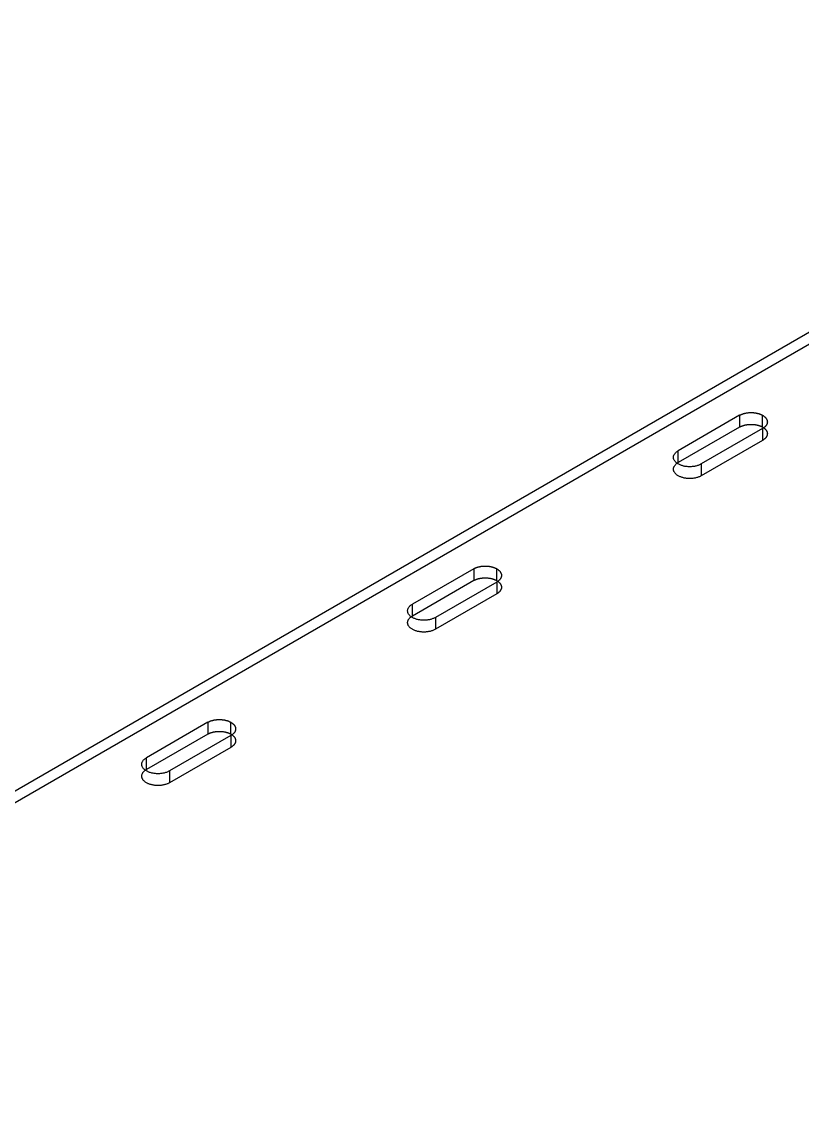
# Model space of a CAD drawing. Header units: inches. Extents: x 4 to 268, y 4 to 172.
# Drawn here: x 76.84 to 81.45, y 27.63 to 34.13 of the extents above; entities that cross this region are included whole.
import ezdxf

# ---------------------------------------------------------------- set-up
doc = ezdxf.new("R2010")
doc.units = ezdxf.units.IN
doc.header["$MEASUREMENT"] = 0

msp = doc.modelspace()

# ---------------------------------------------------------------- linework, layer by layer
at = {"layer": 'OUTLINE'}
for p, q in [((84.6686, 34.1264), (73.5428, 27.7028)), ((84.6686, 34.0566), (73.5428, 27.633)), ((81.0784, 31.8005), (80.7156, 31.591)), ((81.0784, 31.8005), (81.0801, 31.8014)), ((81.0784, 31.8005), (81.0784, 31.7306)), ((81.0801, 31.8014), (81.0818, 31.8023)), ((81.0818, 31.8023), (81.0836, 31.8032)), ((81.0836, 31.8032), (81.0854, 31.8041)), ((81.0854, 31.8041), (81.0872, 31.805)), ((81.0872, 31.805), (81.0891, 31.8058)), ((81.0891, 31.8058), (81.091, 31.8066)), ((81.091, 31.8066), (81.093, 31.8074)), ((81.093, 31.8074), (81.095, 31.8081)), ((81.095, 31.8081), (81.097, 31.8088)), ((81.097, 31.8088), (81.099, 31.8095)), ((81.099, 31.8095), (81.1011, 31.8102)), ((81.1011, 31.8102), (81.1032, 31.8108)), ((81.1032, 31.8108), (81.1053, 31.8114)), ((81.1053, 31.8114), (81.1074, 31.812)), ((81.1074, 31.812), (81.1096, 31.8125)), ((81.1096, 31.8125), (81.1118, 31.813)), ((81.1118, 31.813), (81.114, 31.8135)), ((81.114, 31.8135), (81.1162, 31.8139)), ((81.1162, 31.8139), (81.1185, 31.8143)), ((81.1185, 31.8143), (81.1208, 31.8147)), ((81.1208, 31.8147), (81.123, 31.8151)), ((81.123, 31.8151), (81.1253, 31.8154)), ((81.1253, 31.8154), (81.1277, 31.8157)), ((81.1277, 31.8157), (81.13, 31.8159)), ((81.13, 31.8159), (81.1323, 31.8161)), ((81.1323, 31.8161), (81.1346, 31.8163)), ((81.1346, 31.8163), (81.137, 31.8165)), ((81.137, 31.8165), (81.1393, 31.8166)), ((81.1393, 31.8166), (81.1417, 31.8167)), ((81.1417, 31.8167), (81.1441, 31.8167)), ((81.1441, 31.8167), (81.1464, 31.8167)), ((81.1464, 31.8167), (81.1488, 31.8167)), ((81.1488, 31.8167), (81.1511, 31.8167)), ((81.1511, 31.8167), (81.1535, 31.8166)), ((81.1535, 31.8166), (81.1559, 31.8165)), ((81.1559, 31.8165), (81.1582, 31.8163)), ((81.1582, 31.8163), (81.1605, 31.8161)), ((81.1605, 31.8161), (81.1629, 31.8159)), ((81.1629, 31.8159), (81.1652, 31.8157)), ((81.1652, 31.8157), (81.1675, 31.8154)), ((81.1675, 31.8154), (81.1698, 31.8151)), ((81.1698, 31.8151), (81.1721, 31.8147)), ((81.1721, 31.8147), (81.1744, 31.8143)), ((81.1744, 31.8143), (81.1766, 31.8139)), ((81.1766, 31.8139), (81.1788, 31.8135)), ((81.1788, 31.8135), (81.181, 31.813)), ((81.181, 31.813), (81.1832, 31.8125)), ((81.1832, 31.8125), (81.1854, 31.812)), ((81.1854, 31.812), (81.1876, 31.8114)), ((81.1876, 31.8114), (81.1897, 31.8108)), ((81.1897, 31.8108), (81.1918, 31.8102)), ((81.1918, 31.8102), (81.1938, 31.8095)), ((81.1938, 31.8095), (81.1959, 31.8088)), ((81.1959, 31.8088), (81.1979, 31.8081)), ((81.1979, 31.8081), (81.1999, 31.8074)), ((81.1999, 31.8074), (81.2018, 31.8066)), ((81.2018, 31.8066), (81.2037, 31.8058)), ((81.2037, 31.8058), (81.2056, 31.805)), ((81.2056, 31.805), (81.2075, 31.8041)), ((81.2075, 31.8041), (81.2093, 31.8032)), ((81.2093, 31.8032), (81.211, 31.8023)), ((81.211, 31.8023), (81.2128, 31.8014)), ((81.2128, 31.8014), (81.2144, 31.8005)), ((81.2144, 31.7306), (81.2144, 31.8005)), ((81.2144, 31.8005), (81.2161, 31.7995)), ((81.2161, 31.7995), (81.2177, 31.7985)), ((81.2177, 31.7985), (81.2193, 31.7975)), ((81.2193, 31.7975), (81.2208, 31.7964)), ((81.2208, 31.7964), (81.2223, 31.7954)), ((81.2223, 31.7954), (81.2237, 31.7943)), ((81.2237, 31.7943), (81.2251, 31.7932)), ((81.2251, 31.7932), (81.2264, 31.7921)), ((81.2264, 31.7921), (81.2277, 31.7909)), ((81.2277, 31.7909), (81.2289, 31.7897)), ((81.2289, 31.7897), (81.2301, 31.7886)), ((81.2301, 31.7886), (81.2313, 31.7874)), ((81.2313, 31.7874), (81.2324, 31.7862)), ((81.2324, 31.7862), (81.2334, 31.7849)), ((81.2334, 31.7849), (81.2344, 31.7837)), ((81.2344, 31.7837), (81.2353, 31.7824)), ((81.2353, 31.7824), (81.2362, 31.7812)), ((81.2362, 31.7812), (81.237, 31.7799)), ((81.237, 31.7799), (81.2378, 31.7786)), ((81.2378, 31.7786), (81.2385, 31.7773)), ((81.2385, 31.7773), (81.2391, 31.776)), ((81.2391, 31.776), (81.2397, 31.7747)), ((81.2397, 31.7747), (81.2403, 31.7734)), ((81.2403, 31.7734), (81.2408, 31.772)), ((81.2408, 31.772), (81.2412, 31.7707)), ((81.2412, 31.7707), (81.2416, 31.7693)), ((81.2416, 31.7693), (81.2419, 31.768)), ((81.2419, 31.7544), (81.2416, 31.753)), ((81.2419, 31.768), (81.2422, 31.7666)), ((81.2422, 31.7557), (81.2419, 31.7544)), ((81.2422, 31.7666), (81.2424, 31.7653)), ((81.2424, 31.7571), (81.2422, 31.7557)), ((81.2424, 31.7653), (81.2425, 31.7639)), ((81.2425, 31.7585), (81.2424, 31.7571)), ((81.2425, 31.7639), (81.2426, 31.7626)), ((81.2426, 31.7598), (81.2425, 31.7585)), ((81.2426, 31.7626), (81.2426, 31.7612)), ((81.2426, 31.7612), (81.2426, 31.7598)), ((81.0784, 31.7306), (80.7156, 31.5212)), ((81.2144, 31.7219), (80.8517, 31.5125)), ((81.0784, 31.7306), (81.0801, 31.7316)), ((81.0801, 31.7316), (81.0818, 31.7325)), ((81.0818, 31.7325), (81.0836, 31.7334)), ((81.0836, 31.7334), (81.0854, 31.7343)), ((81.0854, 31.7343), (81.0872, 31.7352)), ((81.0872, 31.7352), (81.0891, 31.736)), ((81.0891, 31.736), (81.091, 31.7368)), ((81.091, 31.7368), (81.093, 31.7376)), ((81.093, 31.7376), (81.095, 31.7383)), ((81.095, 31.7383), (81.097, 31.739)), ((81.097, 31.739), (81.099, 31.7397)), ((81.099, 31.7397), (81.1011, 31.7404)), ((81.1011, 31.7404), (81.1032, 31.741)), ((81.1032, 31.741), (81.1053, 31.7416)), ((81.1053, 31.7416), (81.1074, 31.7421)), ((81.1074, 31.7421), (81.1096, 31.7427)), ((81.1096, 31.7427), (81.1118, 31.7432)), ((81.1118, 31.7432), (81.114, 31.7437)), ((81.114, 31.7437), (81.1162, 31.7441)), ((81.1162, 31.7441), (81.1185, 31.7445)), ((81.1185, 31.7445), (81.1208, 31.7449)), ((81.1208, 31.7449), (81.123, 31.7452)), ((81.123, 31.7452), (81.1253, 31.7456)), ((81.1253, 31.7456), (81.1277, 31.7458)), ((81.1277, 31.7458), (81.13, 31.7461)), ((81.13, 31.7461), (81.1323, 31.7463)), ((81.1323, 31.7463), (81.1346, 31.7465)), ((81.1346, 31.7465), (81.137, 31.7466)), ((81.137, 31.7466), (81.1393, 31.7468)), ((81.1393, 31.7468), (81.1417, 31.7468)), ((81.1417, 31.7468), (81.1441, 31.7469)), ((81.1441, 31.7469), (81.1464, 31.7469)), ((81.1464, 31.7469), (81.1488, 31.7469)), ((81.1488, 31.7469), (81.1511, 31.7468)), ((81.1511, 31.7468), (81.1535, 31.7468)), ((81.1535, 31.7468), (81.1559, 31.7466)), ((81.1559, 31.7466), (81.1582, 31.7465)), ((81.1582, 31.7465), (81.1605, 31.7463)), ((81.1605, 31.7463), (81.1629, 31.7461)), ((81.1629, 31.7461), (81.1652, 31.7458)), ((81.1652, 31.7458), (81.1675, 31.7456)), ((81.1675, 31.7456), (81.1698, 31.7452)), ((81.1698, 31.7452), (81.1721, 31.7449)), ((81.1721, 31.7449), (81.1744, 31.7445)), ((81.1744, 31.7445), (81.1766, 31.7441)), ((81.1766, 31.7441), (81.1788, 31.7437)), ((81.1788, 31.7437), (81.181, 31.7432)), ((81.181, 31.7432), (81.1832, 31.7427)), ((81.1832, 31.7427), (81.1854, 31.7421)), ((81.1854, 31.7421), (81.1876, 31.7416)), ((81.1876, 31.7416), (81.1897, 31.741)), ((81.1897, 31.741), (81.1918, 31.7404)), ((81.1918, 31.7404), (81.1938, 31.7397)), ((81.1938, 31.7397), (81.1959, 31.739)), ((81.1959, 31.739), (81.1979, 31.7383)), ((81.1979, 31.7383), (81.1999, 31.7376)), ((81.1999, 31.7376), (81.2018, 31.7368)), ((81.2018, 31.7368), (81.2037, 31.736)), ((81.2037, 31.736), (81.2056, 31.7352)), ((81.2056, 31.7352), (81.2075, 31.7343)), ((81.2075, 31.7343), (81.2093, 31.7334)), ((81.2093, 31.7334), (81.211, 31.7325)), ((81.211, 31.7325), (81.2128, 31.7316)), ((81.2128, 31.7316), (81.2144, 31.7306)), ((81.2144, 31.7306), (81.2161, 31.7297)), ((81.2161, 31.7229), (81.2144, 31.7219)), ((81.2144, 31.7219), (81.2144, 31.6521)), ((81.2161, 31.7297), (81.2177, 31.7287)), ((81.2177, 31.7239), (81.2161, 31.7229)), ((81.2177, 31.7287), (81.2193, 31.7276)), ((81.2193, 31.7249), (81.2177, 31.7239)), ((81.2193, 31.7276), (81.2208, 31.7266)), ((81.2208, 31.726), (81.2193, 31.7249)), ((81.2223, 31.727), (81.2208, 31.726)), ((81.2208, 31.7266), (81.2223, 31.7255)), ((81.2237, 31.7281), (81.2223, 31.727)), ((81.2223, 31.7255), (81.2237, 31.7245)), ((81.2251, 31.7292), (81.2237, 31.7281)), ((81.2237, 31.7245), (81.2251, 31.7234)), ((81.2264, 31.7303), (81.2251, 31.7292)), ((81.2251, 31.7234), (81.2264, 31.7222)), ((81.2277, 31.7315), (81.2264, 31.7303)), ((81.2264, 31.7222), (81.2277, 31.7211)), ((81.2289, 31.7326), (81.2277, 31.7315)), ((81.2277, 31.7211), (81.2289, 31.7199)), ((81.2301, 31.7338), (81.2289, 31.7326)), ((81.2289, 31.7199), (81.2301, 31.7187)), ((81.2313, 31.735), (81.2301, 31.7338)), ((81.2301, 31.7187), (81.2313, 31.7176)), ((81.2324, 31.7362), (81.2313, 31.735)), ((81.2313, 31.7176), (81.2324, 31.7163)), ((81.2334, 31.7374), (81.2324, 31.7362)), ((81.2324, 31.7163), (81.2334, 31.7151)), ((81.2344, 31.7387), (81.2334, 31.7374)), ((81.2334, 31.7151), (81.2344, 31.7139)), ((81.2353, 31.7399), (81.2344, 31.7387)), ((81.2344, 31.7139), (81.2353, 31.7126)), ((81.2362, 31.7412), (81.2353, 31.7399)), ((81.2353, 31.7126), (81.2362, 31.7114)), ((81.237, 31.7425), (81.2362, 31.7412)), ((81.2362, 31.7114), (81.237, 31.7101)), ((81.2378, 31.7438), (81.237, 31.7425)), ((81.237, 31.7101), (81.2378, 31.7088)), ((81.2385, 31.7451), (81.2378, 31.7438)), ((81.2378, 31.7088), (81.2385, 31.7075)), ((81.2391, 31.7464), (81.2385, 31.7451)), ((81.2385, 31.7075), (81.2391, 31.7062)), ((81.2397, 31.7477), (81.2391, 31.7464)), ((81.2391, 31.7062), (81.2397, 31.7049)), ((81.2403, 31.749), (81.2397, 31.7477)), ((81.2397, 31.7049), (81.2403, 31.7035)), ((81.2408, 31.7504), (81.2403, 31.749)), ((81.2403, 31.7035), (81.2408, 31.7022)), ((81.2412, 31.7517), (81.2408, 31.7504)), ((81.2408, 31.7022), (81.2412, 31.7009)), ((81.2416, 31.753), (81.2412, 31.7517)), ((81.2412, 31.7009), (81.2416, 31.6995)), ((81.2416, 31.6995), (81.2419, 31.6982)), ((81.2419, 31.6982), (81.2422, 31.6968)), ((81.2422, 31.6968), (81.2424, 31.6955)), ((81.2424, 31.6955), (81.2425, 31.6941)), ((81.2425, 31.6886), (81.2424, 31.6873)), ((81.2425, 31.6941), (81.2426, 31.6927)), ((81.2426, 31.69), (81.2425, 31.6886)), ((81.2426, 31.6927), (81.2426, 31.6914)), ((81.2426, 31.6914), (81.2426, 31.69)), ((81.2144, 31.6521), (80.8517, 31.4426)), ((81.2161, 31.6531), (81.2144, 31.6521)), ((81.2177, 31.6541), (81.2161, 31.6531)), ((81.2193, 31.6551), (81.2177, 31.6541)), ((81.2208, 31.6561), (81.2193, 31.6551)), ((81.2223, 31.6572), (81.2208, 31.6561)), ((81.2237, 31.6583), (81.2223, 31.6572)), ((81.2251, 31.6594), (81.2237, 31.6583)), ((81.2264, 31.6605), (81.2251, 31.6594)), ((81.2277, 31.6617), (81.2264, 31.6605)), ((81.2289, 31.6628), (81.2277, 31.6617)), ((81.2301, 31.664), (81.2289, 31.6628)), ((81.2313, 31.6652), (81.2301, 31.664)), ((81.2324, 31.6664), (81.2313, 31.6652)), ((81.2334, 31.6676), (81.2324, 31.6664)), ((81.2344, 31.6689), (81.2334, 31.6676)), ((81.2353, 31.6701), (81.2344, 31.6689)), ((81.2362, 31.6714), (81.2353, 31.6701)), ((81.237, 31.6727), (81.2362, 31.6714)), ((81.2378, 31.6739), (81.237, 31.6727)), ((81.2385, 31.6752), (81.2378, 31.6739)), ((81.2391, 31.6766), (81.2385, 31.6752)), ((81.2397, 31.6779), (81.2391, 31.6766)), ((81.2403, 31.6792), (81.2397, 31.6779)), ((81.2408, 31.6805), (81.2403, 31.6792)), ((81.2412, 31.6819), (81.2408, 31.6805)), ((81.2416, 31.6832), (81.2412, 31.6819)), ((81.2419, 31.6846), (81.2416, 31.6832)), ((81.2422, 31.6859), (81.2419, 31.6846)), ((81.2424, 31.6873), (81.2422, 31.6859)), ((80.6879, 31.5572), (80.6885, 31.5599)), ((80.6885, 31.5599), (80.6893, 31.5626)), ((80.6893, 31.5626), (80.6903, 31.5652)), ((80.6903, 31.5652), (80.6916, 31.5678)), ((80.6916, 31.5678), (80.6931, 31.5704)), ((80.6931, 31.5704), (80.6948, 31.573)), ((80.6948, 31.573), (80.6967, 31.5755)), ((80.6967, 31.5755), (80.6988, 31.5779)), ((80.6988, 31.5779), (80.7011, 31.5803)), ((80.7011, 31.5803), (80.7036, 31.5826)), ((80.7036, 31.5826), (80.7064, 31.5848)), ((80.7064, 31.5848), (80.7093, 31.587)), ((80.7093, 31.587), (80.7123, 31.589)), ((80.7123, 31.589), (80.7156, 31.591)), ((80.7156, 31.5212), (80.7156, 31.591)), ((80.6874, 31.5517), (80.6875, 31.5545)), ((80.6875, 31.549), (80.6874, 31.5517)), ((80.6875, 31.5545), (80.6879, 31.5572)), ((80.6879, 31.5463), (80.6875, 31.549)), ((80.6885, 31.5436), (80.6879, 31.5463)), ((80.6893, 31.5409), (80.6885, 31.5436)), ((80.6903, 31.5382), (80.6893, 31.5409)), ((80.6893, 31.4927), (80.6903, 31.4954)), ((80.6916, 31.5356), (80.6903, 31.5382)), ((80.6903, 31.4954), (80.6916, 31.498)), ((80.6931, 31.533), (80.6916, 31.5356)), ((80.6916, 31.498), (80.6931, 31.5006)), ((80.6948, 31.5305), (80.6931, 31.533)), ((80.6931, 31.5006), (80.6948, 31.5032)), ((80.6967, 31.528), (80.6948, 31.5305)), ((80.6948, 31.5032), (80.6967, 31.5057)), ((80.6988, 31.5255), (80.6967, 31.528)), ((80.6967, 31.5057), (80.6988, 31.5081)), ((80.7011, 31.5232), (80.6988, 31.5255)), ((80.6988, 31.5081), (80.7011, 31.5105)), ((80.7036, 31.5209), (80.7011, 31.5232)), ((80.7011, 31.5105), (80.7036, 31.5128)), ((80.7064, 31.5186), (80.7036, 31.5209)), ((80.7036, 31.5128), (80.7064, 31.515)), ((80.7093, 31.5165), (80.7064, 31.5186)), ((80.7064, 31.515), (80.7093, 31.5171)), ((80.7093, 31.5171), (80.7123, 31.5192)), ((80.7123, 31.5144), (80.7093, 31.5165)), ((80.7123, 31.5192), (80.7156, 31.5212)), ((80.7156, 31.5125), (80.7123, 31.5144)), ((80.719, 31.5106), (80.7156, 31.5125)), ((80.7226, 31.5088), (80.719, 31.5106)), ((80.7263, 31.5071), (80.7226, 31.5088)), ((80.7302, 31.5055), (80.7263, 31.5071)), ((80.7342, 31.5041), (80.7302, 31.5055)), ((80.7383, 31.5027), (80.7342, 31.5041)), ((80.7425, 31.5015), (80.7383, 31.5027)), ((80.7468, 31.5004), (80.7425, 31.5015)), ((80.7512, 31.4994), (80.7468, 31.5004)), ((80.7557, 31.4986), (80.7512, 31.4994)), ((80.7603, 31.4978), (80.7557, 31.4986)), ((80.7649, 31.4972), (80.7603, 31.4978)), ((80.7695, 31.4968), (80.7649, 31.4972)), ((80.7742, 31.4964), (80.7695, 31.4968)), ((80.7789, 31.4962), (80.7742, 31.4964)), ((80.7836, 31.4962), (80.7789, 31.4962)), ((80.7883, 31.4962), (80.7836, 31.4962)), ((80.7931, 31.4964), (80.7883, 31.4962)), ((80.7977, 31.4968), (80.7931, 31.4964)), ((80.8024, 31.4972), (80.7977, 31.4968)), ((80.807, 31.4978), (80.8024, 31.4972)), ((80.8116, 31.4986), (80.807, 31.4978)), ((80.816, 31.4994), (80.8116, 31.4986)), ((80.8204, 31.5004), (80.816, 31.4994)), ((80.8248, 31.5015), (80.8204, 31.5004)), ((80.829, 31.5027), (80.8248, 31.5015)), ((80.8331, 31.5041), (80.829, 31.5027)), ((80.8371, 31.5055), (80.8331, 31.5041)), ((80.8409, 31.5071), (80.8371, 31.5055)), ((80.8447, 31.5088), (80.8409, 31.5071)), ((80.8482, 31.5106), (80.8447, 31.5088)), ((80.8517, 31.5125), (80.8482, 31.5106)), ((80.8517, 31.5125), (80.8517, 31.4426)), ((80.6874, 31.4819), (80.6875, 31.4846)), ((80.6875, 31.4792), (80.6874, 31.4819)), ((80.6875, 31.4846), (80.6879, 31.4873)), ((80.6879, 31.4765), (80.6875, 31.4792)), ((80.6879, 31.4873), (80.6885, 31.4901)), ((80.6885, 31.4738), (80.6879, 31.4765)), ((80.6885, 31.4901), (80.6893, 31.4927)), ((80.6893, 31.4711), (80.6885, 31.4738)), ((80.6903, 31.4684), (80.6893, 31.4711)), ((80.6916, 31.4658), (80.6903, 31.4684)), ((80.6931, 31.4632), (80.6916, 31.4658)), ((80.6948, 31.4606), (80.6931, 31.4632)), ((80.6967, 31.4582), (80.6948, 31.4606)), ((80.6988, 31.4557), (80.6967, 31.4582)), ((80.7011, 31.4533), (80.6988, 31.4557)), ((80.7036, 31.451), (80.7011, 31.4533)), ((80.7064, 31.4488), (80.7036, 31.451)), ((80.7093, 31.4467), (80.7064, 31.4488)), ((80.7123, 31.4446), (80.7093, 31.4467)), ((80.7156, 31.4426), (80.7123, 31.4446)), ((80.719, 31.4407), (80.7156, 31.4426)), ((80.7226, 31.439), (80.719, 31.4407)), ((80.7263, 31.4373), (80.7226, 31.439)), ((80.7302, 31.4357), (80.7263, 31.4373)), ((80.7342, 31.4343), (80.7302, 31.4357)), ((80.7383, 31.4329), (80.7342, 31.4343)), ((80.7425, 31.4317), (80.7383, 31.4329)), ((80.7468, 31.4306), (80.7425, 31.4317)), ((80.7512, 31.4296), (80.7468, 31.4306)), ((80.7557, 31.4288), (80.7512, 31.4296)), ((80.7603, 31.428), (80.7557, 31.4288)), ((80.8116, 31.4288), (80.807, 31.428)), ((80.816, 31.4296), (80.8116, 31.4288)), ((80.8204, 31.4306), (80.816, 31.4296)), ((80.8248, 31.4317), (80.8204, 31.4306)), ((80.829, 31.4329), (80.8248, 31.4317)), ((80.8331, 31.4343), (80.829, 31.4329)), ((80.8371, 31.4357), (80.8331, 31.4343)), ((80.8409, 31.4373), (80.8371, 31.4357)), ((80.8447, 31.439), (80.8409, 31.4373)), ((80.8482, 31.4407), (80.8447, 31.439)), ((80.8517, 31.4426), (80.8482, 31.4407)), ((80.7649, 31.4274), (80.7603, 31.428)), ((80.7695, 31.427), (80.7649, 31.4274)), ((80.7742, 31.4266), (80.7695, 31.427)), ((80.7789, 31.4264), (80.7742, 31.4266)), ((80.7836, 31.4264), (80.7789, 31.4264)), ((80.7883, 31.4264), (80.7836, 31.4264)), ((80.7931, 31.4266), (80.7883, 31.4264)), ((80.7977, 31.427), (80.7931, 31.4266)), ((80.8024, 31.4274), (80.7977, 31.427)), ((80.807, 31.428), (80.8024, 31.4274)), ((79.5672, 30.9089), (79.5696, 30.909)), ((79.5696, 30.909), (79.5719, 30.909)), ((79.5719, 30.909), (79.5743, 30.909)), ((79.5743, 30.909), (79.5767, 30.909)), ((79.5767, 30.909), (79.579, 30.909)), ((79.579, 30.909), (79.5814, 30.9089)), ((79.5063, 30.8928), (79.1435, 30.6833)), ((79.5063, 30.8928), (79.508, 30.8937)), ((79.5063, 30.8928), (79.5063, 30.823)), ((79.508, 30.8937), (79.5097, 30.8947)), ((79.5097, 30.8947), (79.5115, 30.8956)), ((79.5115, 30.8956), (79.5133, 30.8964)), ((79.5133, 30.8964), (79.5151, 30.8973)), ((79.5151, 30.8973), (79.517, 30.8981)), ((79.517, 30.8981), (79.5189, 30.8989)), ((79.5189, 30.8989), (79.5209, 30.8997)), ((79.5209, 30.8997), (79.5228, 30.9004)), ((79.5228, 30.9004), (79.5248, 30.9011)), ((79.5248, 30.9011), (79.5269, 30.9018)), ((79.5269, 30.9018), (79.529, 30.9025)), ((79.529, 30.9025), (79.5311, 30.9031)), ((79.5311, 30.9031), (79.5332, 30.9037)), ((79.5332, 30.9037), (79.5353, 30.9043)), ((79.5353, 30.9043), (79.5375, 30.9048)), ((79.5375, 30.9048), (79.5397, 30.9053)), ((79.5397, 30.9053), (79.5419, 30.9058)), ((79.5419, 30.9058), (79.5441, 30.9062)), ((79.5441, 30.9062), (79.5464, 30.9067)), ((79.5464, 30.9067), (79.5486, 30.907)), ((79.5486, 30.907), (79.5509, 30.9074)), ((79.5509, 30.9074), (79.5532, 30.9077)), ((79.5532, 30.9077), (79.5555, 30.908)), ((79.5555, 30.908), (79.5579, 30.9082)), ((79.5579, 30.9082), (79.5602, 30.9084)), ((79.5602, 30.9084), (79.5625, 30.9086)), ((79.5625, 30.9086), (79.5649, 30.9088)), ((79.5649, 30.9088), (79.5672, 30.9089)), ((79.5814, 30.9089), (79.5837, 30.9088)), ((79.5837, 30.9088), (79.5861, 30.9086)), ((79.5861, 30.9086), (79.5884, 30.9084)), ((79.5884, 30.9084), (79.5908, 30.9082)), ((79.5908, 30.9082), (79.5931, 30.908)), ((79.5931, 30.908), (79.5954, 30.9077)), ((79.5954, 30.9077), (79.5977, 30.9074)), ((79.5977, 30.9074), (79.6, 30.907)), ((79.6, 30.907), (79.6022, 30.9067)), ((79.6022, 30.9067), (79.6045, 30.9062)), ((79.6045, 30.9062), (79.6067, 30.9058)), ((79.6067, 30.9058), (79.6089, 30.9053)), ((79.6089, 30.9053), (79.6111, 30.9048)), ((79.6111, 30.9048), (79.6133, 30.9043)), ((79.6133, 30.9043), (79.6154, 30.9037)), ((79.6154, 30.9037), (79.6176, 30.9031)), ((79.6176, 30.9031), (79.6197, 30.9025)), ((79.6197, 30.9025), (79.6217, 30.9018)), ((79.6217, 30.9018), (79.6238, 30.9011)), ((79.6238, 30.9011), (79.6258, 30.9004)), ((79.6258, 30.9004), (79.6278, 30.8997)), ((79.6278, 30.8997), (79.6297, 30.8989)), ((79.6297, 30.8989), (79.6316, 30.8981)), ((79.6316, 30.8981), (79.6335, 30.8973)), ((79.6335, 30.8973), (79.6353, 30.8964)), ((79.6353, 30.8964), (79.6371, 30.8956)), ((79.6371, 30.8956), (79.6389, 30.8947)), ((79.6389, 30.8947), (79.6406, 30.8937)), ((79.6406, 30.8937), (79.6423, 30.8928)), ((79.6423, 30.8928), (79.644, 30.8918)), ((79.6423, 30.823), (79.6423, 30.8928)), ((79.644, 30.8918), (79.6456, 30.8908)), ((79.6456, 30.8908), (79.6472, 30.8898)), ((79.6472, 30.8898), (79.6487, 30.8887)), ((79.6487, 30.8887), (79.6501, 30.8877)), ((79.6501, 30.8877), (79.6516, 30.8866)), ((79.6516, 30.8866), (79.653, 30.8855)), ((79.653, 30.8855), (79.6543, 30.8844)), ((79.6543, 30.8844), (79.6556, 30.8832)), ((79.6556, 30.8832), (79.6568, 30.8821)), ((79.6568, 30.8821), (79.658, 30.8809)), ((79.658, 30.8809), (79.6591, 30.8797)), ((79.6591, 30.8797), (79.6602, 30.8785)), ((79.6602, 30.8785), (79.6613, 30.8773)), ((79.6613, 30.8773), (79.6623, 30.876)), ((79.6623, 30.876), (79.6632, 30.8748)), ((79.6632, 30.8748), (79.6641, 30.8735)), ((79.6641, 30.8735), (79.6649, 30.8722)), ((79.6649, 30.8722), (79.6657, 30.8709)), ((79.6657, 30.8709), (79.6664, 30.8696)), ((79.6664, 30.8696), (79.667, 30.8683)), ((79.667, 30.8683), (79.6676, 30.867)), ((79.6676, 30.867), (79.6682, 30.8657)), ((79.6682, 30.8657), (79.6687, 30.8643)), ((79.6687, 30.8643), (79.6691, 30.863)), ((79.6691, 30.844), (79.6687, 30.8427)), ((79.6691, 30.863), (79.6695, 30.8617)), ((79.6695, 30.8454), (79.6691, 30.844)), ((79.6695, 30.8617), (79.6698, 30.8603)), ((79.6698, 30.8467), (79.6695, 30.8454)), ((79.6698, 30.8603), (79.67, 30.8589)), ((79.67, 30.8481), (79.6698, 30.8467)), ((79.67, 30.8589), (79.6702, 30.8576)), ((79.6702, 30.8494), (79.67, 30.8481)), ((79.6702, 30.8576), (79.6704, 30.8562)), ((79.6704, 30.8508), (79.6702, 30.8494)), ((79.6704, 30.8562), (79.6705, 30.8549)), ((79.6705, 30.8521), (79.6704, 30.8508)), ((79.6705, 30.8549), (79.6705, 30.8535)), ((79.6705, 30.8535), (79.6705, 30.8521)), ((79.5063, 30.823), (79.1435, 30.6135)), ((79.6423, 30.8142), (79.2795, 30.6048)), ((79.5063, 30.823), (79.508, 30.8239)), ((79.508, 30.8239), (79.5097, 30.8248)), ((79.5097, 30.8248), (79.5115, 30.8257)), ((79.5115, 30.8257), (79.5133, 30.8266)), ((79.5133, 30.8266), (79.5151, 30.8275)), ((79.5151, 30.8275), (79.517, 30.8283)), ((79.517, 30.8283), (79.5189, 30.8291)), ((79.5189, 30.8291), (79.5209, 30.8299)), ((79.5209, 30.8299), (79.5228, 30.8306)), ((79.5228, 30.8306), (79.5248, 30.8313)), ((79.5248, 30.8313), (79.5269, 30.832)), ((79.5269, 30.832), (79.529, 30.8327)), ((79.529, 30.8327), (79.5311, 30.8333)), ((79.5311, 30.8333), (79.5332, 30.8339)), ((79.5332, 30.8339), (79.5353, 30.8345)), ((79.5353, 30.8345), (79.5375, 30.835)), ((79.5375, 30.835), (79.5397, 30.8355)), ((79.5397, 30.8355), (79.5419, 30.836)), ((79.5419, 30.836), (79.5441, 30.8364)), ((79.5441, 30.8364), (79.5464, 30.8368)), ((79.5464, 30.8368), (79.5486, 30.8372)), ((79.5486, 30.8372), (79.5509, 30.8376)), ((79.5509, 30.8376), (79.5532, 30.8379)), ((79.5532, 30.8379), (79.5555, 30.8382)), ((79.5555, 30.8382), (79.5579, 30.8384)), ((79.5579, 30.8384), (79.5602, 30.8386)), ((79.5602, 30.8386), (79.5625, 30.8388)), ((79.5625, 30.8388), (79.5649, 30.839)), ((79.5649, 30.839), (79.5672, 30.8391)), ((79.5672, 30.8391), (79.5696, 30.8392)), ((79.5696, 30.8392), (79.5719, 30.8392)), ((79.5719, 30.8392), (79.5743, 30.8392)), ((79.5743, 30.8392), (79.5767, 30.8392)), ((79.5767, 30.8392), (79.579, 30.8392)), ((79.579, 30.8392), (79.5814, 30.8391)), ((79.5814, 30.8391), (79.5837, 30.839)), ((79.5837, 30.839), (79.5861, 30.8388)), ((79.5861, 30.8388), (79.5884, 30.8386)), ((79.5884, 30.8386), (79.5908, 30.8384)), ((79.5908, 30.8384), (79.5931, 30.8382)), ((79.5931, 30.8382), (79.5954, 30.8379)), ((79.5954, 30.8379), (79.5977, 30.8376)), ((79.5977, 30.8376), (79.6, 30.8372)), ((79.6, 30.8372), (79.6022, 30.8368)), ((79.6022, 30.8368), (79.6045, 30.8364)), ((79.6045, 30.8364), (79.6067, 30.836)), ((79.6067, 30.836), (79.6089, 30.8355)), ((79.6089, 30.8355), (79.6111, 30.835)), ((79.6111, 30.835), (79.6133, 30.8345)), ((79.6133, 30.8345), (79.6154, 30.8339)), ((79.6154, 30.8339), (79.6176, 30.8333)), ((79.6176, 30.8333), (79.6197, 30.8327)), ((79.6197, 30.8327), (79.6217, 30.832)), ((79.6217, 30.832), (79.6238, 30.8313)), ((79.6238, 30.8313), (79.6258, 30.8306)), ((79.6258, 30.8306), (79.6278, 30.8299)), ((79.6278, 30.8299), (79.6297, 30.8291)), ((79.6297, 30.8291), (79.6316, 30.8283)), ((79.6316, 30.8283), (79.6335, 30.8275)), ((79.6335, 30.8275), (79.6353, 30.8266)), ((79.6353, 30.8266), (79.6371, 30.8257)), ((79.6371, 30.8257), (79.6389, 30.8248)), ((79.6389, 30.8248), (79.6406, 30.8239)), ((79.6406, 30.8239), (79.6423, 30.823)), ((79.6423, 30.823), (79.644, 30.822)), ((79.644, 30.8152), (79.6423, 30.8142)), ((79.6423, 30.8142), (79.6423, 30.7444)), ((79.644, 30.822), (79.6456, 30.821)), ((79.6456, 30.8162), (79.644, 30.8152)), ((79.6456, 30.821), (79.6472, 30.82)), ((79.6472, 30.8172), (79.6456, 30.8162)), ((79.6472, 30.82), (79.6487, 30.8189)), ((79.6487, 30.8183), (79.6472, 30.8172)), ((79.6501, 30.8193), (79.6487, 30.8183)), ((79.6487, 30.8189), (79.6501, 30.8179)), ((79.6516, 30.8204), (79.6501, 30.8193)), ((79.6501, 30.8179), (79.6516, 30.8168)), ((79.653, 30.8215), (79.6516, 30.8204)), ((79.6516, 30.8168), (79.653, 30.8157)), ((79.6543, 30.8226), (79.653, 30.8215)), ((79.653, 30.8157), (79.6543, 30.8145)), ((79.6556, 30.8238), (79.6543, 30.8226)), ((79.6543, 30.8145), (79.6556, 30.8134)), ((79.6568, 30.8249), (79.6556, 30.8238)), ((79.6556, 30.8134), (79.6568, 30.8122)), ((79.658, 30.8261), (79.6568, 30.8249)), ((79.6568, 30.8122), (79.658, 30.8111)), ((79.6591, 30.8273), (79.658, 30.8261)), ((79.658, 30.8111), (79.6591, 30.8099)), ((79.6602, 30.8285), (79.6591, 30.8273)), ((79.6591, 30.8099), (79.6602, 30.8087)), ((79.6613, 30.8298), (79.6602, 30.8285)), ((79.6602, 30.8087), (79.6613, 30.8074)), ((79.6623, 30.831), (79.6613, 30.8298)), ((79.6613, 30.8074), (79.6623, 30.8062)), ((79.6632, 30.8322), (79.6623, 30.831)), ((79.6623, 30.8062), (79.6632, 30.8049)), ((79.6641, 30.8335), (79.6632, 30.8322)), ((79.6632, 30.8049), (79.6641, 30.8037)), ((79.6649, 30.8348), (79.6641, 30.8335)), ((79.6641, 30.8037), (79.6649, 30.8024)), ((79.6657, 30.8361), (79.6649, 30.8348)), ((79.6649, 30.8024), (79.6657, 30.8011)), ((79.6664, 30.8374), (79.6657, 30.8361)), ((79.6657, 30.8011), (79.6664, 30.7998)), ((79.667, 30.8387), (79.6664, 30.8374)), ((79.6664, 30.7998), (79.667, 30.7985)), ((79.6676, 30.84), (79.667, 30.8387)), ((79.667, 30.7985), (79.6676, 30.7972)), ((79.6682, 30.8413), (79.6676, 30.84)), ((79.6676, 30.7972), (79.6682, 30.7959)), ((79.6687, 30.8427), (79.6682, 30.8413)), ((79.6682, 30.7959), (79.6687, 30.7945)), ((79.6687, 30.7945), (79.6691, 30.7932)), ((79.6691, 30.7932), (79.6695, 30.7918)), ((79.6695, 30.7918), (79.6698, 30.7905)), ((79.6698, 30.7905), (79.67, 30.7891)), ((79.67, 30.7891), (79.6702, 30.7878)), ((79.6702, 30.7796), (79.67, 30.7782)), ((79.6702, 30.7878), (79.6704, 30.7864)), ((79.6704, 30.781), (79.6702, 30.7796)), ((79.6704, 30.7864), (79.6705, 30.785)), ((79.6705, 30.7823), (79.6704, 30.781)), ((79.6705, 30.785), (79.6705, 30.7837)), ((79.6705, 30.7837), (79.6705, 30.7823)), ((79.6423, 30.7444), (79.2795, 30.5349)), ((79.644, 30.7454), (79.6423, 30.7444)), ((79.6456, 30.7464), (79.644, 30.7454)), ((79.6472, 30.7474), (79.6456, 30.7464)), ((79.6487, 30.7484), (79.6472, 30.7474)), ((79.6501, 30.7495), (79.6487, 30.7484)), ((79.6516, 30.7506), (79.6501, 30.7495)), ((79.653, 30.7517), (79.6516, 30.7506)), ((79.6543, 30.7528), (79.653, 30.7517)), ((79.6556, 30.754), (79.6543, 30.7528)), ((79.6568, 30.7551), (79.6556, 30.754)), ((79.658, 30.7563), (79.6568, 30.7551)), ((79.6591, 30.7575), (79.658, 30.7563)), ((79.6602, 30.7587), (79.6591, 30.7575)), ((79.6613, 30.7599), (79.6602, 30.7587)), ((79.6623, 30.7612), (79.6613, 30.7599)), ((79.6632, 30.7624), (79.6623, 30.7612)), ((79.6641, 30.7637), (79.6632, 30.7624)), ((79.6649, 30.765), (79.6641, 30.7637)), ((79.6657, 30.7663), (79.6649, 30.765)), ((79.6664, 30.7676), (79.6657, 30.7663)), ((79.667, 30.7689), (79.6664, 30.7676)), ((79.6676, 30.7702), (79.667, 30.7689)), ((79.6682, 30.7715), (79.6676, 30.7702)), ((79.6687, 30.7728), (79.6682, 30.7715)), ((79.6691, 30.7742), (79.6687, 30.7728)), ((79.6695, 30.7755), (79.6691, 30.7742)), ((79.6698, 30.7769), (79.6695, 30.7755)), ((79.67, 30.7782), (79.6698, 30.7769)), ((79.1154, 30.6468), (79.1158, 30.6495)), ((79.1158, 30.6495), (79.1164, 30.6522)), ((79.1164, 30.6522), (79.1172, 30.6549)), ((79.1172, 30.6549), (79.1182, 30.6575)), ((79.1182, 30.6575), (79.1195, 30.6602)), ((79.1195, 30.6602), (79.1209, 30.6627)), ((79.1209, 30.6627), (79.1226, 30.6653)), ((79.1226, 30.6653), (79.1245, 30.6678)), ((79.1245, 30.6678), (79.1267, 30.6702)), ((79.1267, 30.6702), (79.129, 30.6726)), ((79.129, 30.6726), (79.1315, 30.6749)), ((79.1315, 30.6749), (79.1342, 30.6771)), ((79.1342, 30.6771), (79.1371, 30.6793)), ((79.1371, 30.6793), (79.1402, 30.6813)), ((79.1402, 30.6813), (79.1435, 30.6833)), ((79.1435, 30.6135), (79.1435, 30.6833)), ((79.1153, 30.644), (79.1154, 30.6468)), ((79.1154, 30.6413), (79.1153, 30.644)), ((79.1158, 30.6386), (79.1154, 30.6413)), ((79.1164, 30.6359), (79.1158, 30.6386)), ((79.1172, 30.6332), (79.1164, 30.6359)), ((79.1164, 30.5824), (79.1172, 30.585)), ((79.1182, 30.6305), (79.1172, 30.6332)), ((79.1172, 30.585), (79.1182, 30.5877)), ((79.1195, 30.6279), (79.1182, 30.6305)), ((79.1182, 30.5877), (79.1195, 30.5903)), ((79.1209, 30.6253), (79.1195, 30.6279)), ((79.1195, 30.5903), (79.1209, 30.5929)), ((79.1226, 30.6228), (79.1209, 30.6253)), ((79.1209, 30.5929), (79.1226, 30.5955)), ((79.1245, 30.6203), (79.1226, 30.6228)), ((79.1226, 30.5955), (79.1245, 30.598)), ((79.1267, 30.6179), (79.1245, 30.6203)), ((79.1245, 30.598), (79.1267, 30.6004)), ((79.129, 30.6155), (79.1267, 30.6179)), ((79.1267, 30.6004), (79.129, 30.6028)), ((79.1315, 30.6132), (79.129, 30.6155)), ((79.129, 30.6028), (79.1315, 30.6051)), ((79.1342, 30.6109), (79.1315, 30.6132)), ((79.1315, 30.6051), (79.1342, 30.6073)), ((79.1371, 30.6088), (79.1342, 30.6109)), ((79.1342, 30.6073), (79.1371, 30.6095)), ((79.1371, 30.6095), (79.1402, 30.6115)), ((79.1402, 30.6067), (79.1371, 30.6088)), ((79.1402, 30.6115), (79.1435, 30.6135)), ((79.1435, 30.6048), (79.1402, 30.6067)), ((79.1469, 30.6029), (79.1435, 30.6048)), ((79.1505, 30.6011), (79.1469, 30.6029)), ((79.1542, 30.5994), (79.1505, 30.6011)), ((79.1581, 30.5979), (79.1542, 30.5994)), ((79.1621, 30.5964), (79.1581, 30.5979)), ((79.1662, 30.5951), (79.1621, 30.5964)), ((79.1704, 30.5938), (79.1662, 30.5951)), ((79.1747, 30.5927), (79.1704, 30.5938)), ((79.1791, 30.5917), (79.1747, 30.5927)), ((79.1836, 30.5909), (79.1791, 30.5917)), ((79.1881, 30.5902), (79.1836, 30.5909)), ((79.1927, 30.5896), (79.1881, 30.5902)), ((79.1974, 30.5891), (79.1927, 30.5896)), ((79.2021, 30.5888), (79.1974, 30.5891)), ((79.2068, 30.5886), (79.2021, 30.5888)), ((79.2115, 30.5885), (79.2068, 30.5886)), ((79.2162, 30.5886), (79.2115, 30.5885)), ((79.2209, 30.5888), (79.2162, 30.5886)), ((79.2256, 30.5891), (79.2209, 30.5888)), ((79.2303, 30.5896), (79.2256, 30.5891)), ((79.2349, 30.5902), (79.2303, 30.5896)), ((79.2394, 30.5909), (79.2349, 30.5902)), ((79.2439, 30.5917), (79.2394, 30.5909)), ((79.2483, 30.5927), (79.2439, 30.5917)), ((79.2526, 30.5938), (79.2483, 30.5927)), ((79.2569, 30.5951), (79.2526, 30.5938)), ((79.261, 30.5964), (79.2569, 30.5951)), ((79.265, 30.5979), (79.261, 30.5964)), ((79.2688, 30.5994), (79.265, 30.5979)), ((79.2725, 30.6011), (79.2688, 30.5994)), ((79.2761, 30.6029), (79.2725, 30.6011)), ((79.2795, 30.6048), (79.2761, 30.6029)), ((79.2795, 30.6048), (79.2795, 30.5349)), ((79.1153, 30.5742), (79.1154, 30.5769)), ((79.1154, 30.5715), (79.1153, 30.5742)), ((79.1154, 30.5769), (79.1158, 30.5797)), ((79.1158, 30.5688), (79.1154, 30.5715)), ((79.1158, 30.5797), (79.1164, 30.5824)), ((79.1164, 30.5661), (79.1158, 30.5688)), ((79.1172, 30.5634), (79.1164, 30.5661)), ((79.1182, 30.5607), (79.1172, 30.5634)), ((79.1195, 30.5581), (79.1182, 30.5607)), ((79.1209, 30.5555), (79.1195, 30.5581)), ((79.1226, 30.553), (79.1209, 30.5555)), ((79.1245, 30.5505), (79.1226, 30.553)), ((79.1267, 30.548), (79.1245, 30.5505)), ((79.129, 30.5457), (79.1267, 30.548)), ((79.1315, 30.5434), (79.129, 30.5457)), ((79.1342, 30.5411), (79.1315, 30.5434)), ((79.1371, 30.539), (79.1342, 30.5411)), ((79.1402, 30.5369), (79.1371, 30.539)), ((79.1435, 30.5349), (79.1402, 30.5369)), ((79.1469, 30.5331), (79.1435, 30.5349)), ((79.1505, 30.5313), (79.1469, 30.5331)), ((79.1542, 30.5296), (79.1505, 30.5313)), ((79.1581, 30.528), (79.1542, 30.5296)), ((79.1621, 30.5266), (79.1581, 30.528)), ((79.1662, 30.5252), (79.1621, 30.5266)), ((79.1704, 30.524), (79.1662, 30.5252)), ((79.1747, 30.5229), (79.1704, 30.524)), ((79.1791, 30.5219), (79.1747, 30.5229)), ((79.1836, 30.5211), (79.1791, 30.5219)), ((79.1881, 30.5203), (79.1836, 30.5211)), ((79.1927, 30.5197), (79.1881, 30.5203)), ((79.1974, 30.5193), (79.1927, 30.5197)), ((79.2303, 30.5197), (79.2256, 30.5193)), ((79.2349, 30.5203), (79.2303, 30.5197)), ((79.2394, 30.5211), (79.2349, 30.5203)), ((79.2439, 30.5219), (79.2394, 30.5211)), ((79.2483, 30.5229), (79.2439, 30.5219)), ((79.2526, 30.524), (79.2483, 30.5229)), ((79.2569, 30.5252), (79.2526, 30.524)), ((79.261, 30.5266), (79.2569, 30.5252)), ((79.265, 30.528), (79.261, 30.5266)), ((79.2688, 30.5296), (79.265, 30.528)), ((79.2725, 30.5313), (79.2688, 30.5296)), ((79.2761, 30.5331), (79.2725, 30.5313)), ((79.2795, 30.5349), (79.2761, 30.5331)), ((79.2021, 30.5189), (79.1974, 30.5193)), ((79.2068, 30.5187), (79.2021, 30.5189)), ((79.2115, 30.5187), (79.2068, 30.5187)), ((79.2162, 30.5187), (79.2115, 30.5187)), ((79.2209, 30.5189), (79.2162, 30.5187)), ((79.2256, 30.5193), (79.2209, 30.5189)), ((77.9788, 29.9997), (77.9811, 30)), ((77.9811, 30), (77.9834, 30.0003)), ((77.9834, 30.0003), (77.9857, 30.0005)), ((77.9857, 30.0005), (77.9881, 30.0008)), ((77.9881, 30.0008), (77.9904, 30.0009)), ((77.9904, 30.0009), (77.9928, 30.0011)), ((77.9928, 30.0011), (77.9951, 30.0012)), ((77.9951, 30.0012), (77.9975, 30.0013)), ((77.9975, 30.0013), (77.9998, 30.0013)), ((77.9998, 30.0013), (78.0022, 30.0014)), ((78.0022, 30.0014), (78.0046, 30.0013)), ((78.0046, 30.0013), (78.0069, 30.0013)), ((78.0069, 30.0013), (78.0093, 30.0012)), ((78.0093, 30.0012), (78.0116, 30.0011)), ((78.0116, 30.0011), (78.014, 30.0009)), ((78.014, 30.0009), (78.0163, 30.0008)), ((78.0163, 30.0008), (78.0186, 30.0005)), ((78.0186, 30.0005), (78.021, 30.0003)), ((78.021, 30.0003), (78.0233, 30)), ((78.0233, 30), (78.0256, 29.9997)), ((77.9342, 29.9851), (77.5714, 29.7756)), ((77.9342, 29.9851), (77.9359, 29.986)), ((77.9342, 29.9851), (77.9342, 29.9153)), ((77.9359, 29.986), (77.9376, 29.987)), ((77.9376, 29.987), (77.9394, 29.9879)), ((77.9394, 29.9879), (77.9412, 29.9887)), ((77.9412, 29.9887), (77.943, 29.9896)), ((77.943, 29.9896), (77.9449, 29.9904)), ((77.9449, 29.9904), (77.9468, 29.9912)), ((77.9468, 29.9912), (77.9487, 29.992)), ((77.9487, 29.992), (77.9507, 29.9927)), ((77.9507, 29.9927), (77.9527, 29.9935)), ((77.9527, 29.9935), (77.9548, 29.9941)), ((77.9548, 29.9941), (77.9568, 29.9948)), ((77.9568, 29.9948), (77.9589, 29.9954)), ((77.9589, 29.9954), (77.9611, 29.996)), ((77.9611, 29.996), (77.9632, 29.9966)), ((77.9632, 29.9966), (77.9654, 29.9971)), ((77.9654, 29.9971), (77.9676, 29.9976)), ((77.9676, 29.9976), (77.9698, 29.9981)), ((77.9698, 29.9981), (77.972, 29.9986)), ((77.972, 29.9986), (77.9743, 29.999)), ((77.9743, 29.999), (77.9765, 29.9993)), ((77.9765, 29.9993), (77.9788, 29.9997)), ((78.0256, 29.9997), (78.0278, 29.9993)), ((78.0278, 29.9993), (78.0301, 29.999)), ((78.0301, 29.999), (78.0324, 29.9986)), ((78.0324, 29.9986), (78.0346, 29.9981)), ((78.0346, 29.9981), (78.0368, 29.9976)), ((78.0368, 29.9976), (78.039, 29.9971)), ((78.039, 29.9971), (78.0412, 29.9966)), ((78.0412, 29.9966), (78.0433, 29.996)), ((78.0433, 29.996), (78.0454, 29.9954)), ((78.0454, 29.9954), (78.0475, 29.9948)), ((78.0475, 29.9948), (78.0496, 29.9941)), ((78.0496, 29.9941), (78.0516, 29.9935)), ((78.0516, 29.9935), (78.0537, 29.9927)), ((78.0537, 29.9927), (78.0556, 29.992)), ((78.0556, 29.992), (78.0576, 29.9912)), ((78.0576, 29.9912), (78.0595, 29.9904)), ((78.0595, 29.9904), (78.0614, 29.9896)), ((78.0614, 29.9896), (78.0632, 29.9887)), ((78.0632, 29.9887), (78.065, 29.9879)), ((78.065, 29.9879), (78.0668, 29.987)), ((78.0668, 29.987), (78.0685, 29.986)), ((78.0685, 29.986), (78.0702, 29.9851)), ((78.0702, 29.9153), (78.0702, 29.9851)), ((78.0702, 29.9851), (78.0719, 29.9841)), ((78.0719, 29.9841), (78.0735, 29.9831)), ((78.0735, 29.9831), (78.075, 29.9821)), ((78.075, 29.9821), (78.0766, 29.9811)), ((78.0766, 29.9811), (78.078, 29.98)), ((78.078, 29.98), (78.0795, 29.9789)), ((78.0795, 29.9789), (78.0808, 29.9778)), ((78.0808, 29.9778), (78.0822, 29.9767)), ((78.0822, 29.9767), (78.0835, 29.9755)), ((78.0835, 29.9755), (78.0847, 29.9744)), ((78.0847, 29.9744), (78.0859, 29.9732)), ((78.0859, 29.9732), (78.087, 29.972)), ((78.087, 29.972), (78.0881, 29.9708)), ((78.0881, 29.9708), (78.0892, 29.9696)), ((78.0892, 29.9696), (78.0901, 29.9683)), ((78.0901, 29.9683), (78.0911, 29.9671)), ((78.0911, 29.9671), (78.0919, 29.9658)), ((78.0919, 29.9658), (78.0928, 29.9645)), ((78.0928, 29.9645), (78.0935, 29.9632)), ((78.0935, 29.9632), (78.0942, 29.9619)), ((78.0942, 29.9619), (78.0949, 29.9606)), ((78.0949, 29.9606), (78.0955, 29.9593)), ((78.0955, 29.9593), (78.0961, 29.958)), ((78.0961, 29.958), (78.0965, 29.9566)), ((78.0965, 29.935), (78.0961, 29.9336)), ((78.0965, 29.9566), (78.097, 29.9553)), ((78.097, 29.9363), (78.0965, 29.935)), ((78.097, 29.9553), (78.0973, 29.954)), ((78.0973, 29.9377), (78.097, 29.9363)), ((78.0973, 29.954), (78.0977, 29.9526)), ((78.0977, 29.939), (78.0973, 29.9377)), ((78.0977, 29.9526), (78.0979, 29.9513)), ((78.0979, 29.9404), (78.0977, 29.939)), ((78.0979, 29.9513), (78.0981, 29.9499)), ((78.0981, 29.9417), (78.0979, 29.9404)), ((78.0981, 29.9499), (78.0983, 29.9485)), ((78.0983, 29.9431), (78.0981, 29.9417)), ((78.0983, 29.9485), (78.0984, 29.9472)), ((78.0984, 29.9445), (78.0983, 29.9431)), ((78.0984, 29.9472), (78.0984, 29.9458)), ((78.0984, 29.9458), (78.0984, 29.9445)), ((77.9342, 29.9153), (77.5714, 29.7058)), ((78.0702, 29.9065), (77.7074, 29.6971)), ((77.9342, 29.9153), (77.9359, 29.9162)), ((77.9359, 29.9162), (77.9376, 29.9171)), ((77.9376, 29.9171), (77.9394, 29.918)), ((77.9394, 29.918), (77.9412, 29.9189)), ((77.9412, 29.9189), (77.943, 29.9198)), ((77.943, 29.9198), (77.9449, 29.9206)), ((77.9449, 29.9206), (77.9468, 29.9214)), ((77.9468, 29.9214), (77.9487, 29.9222)), ((77.9487, 29.9222), (77.9507, 29.9229)), ((77.9507, 29.9229), (77.9527, 29.9236)), ((77.9527, 29.9236), (77.9548, 29.9243)), ((77.9548, 29.9243), (77.9568, 29.925)), ((77.9568, 29.925), (77.9589, 29.9256)), ((77.9589, 29.9256), (77.9611, 29.9262)), ((77.9611, 29.9262), (77.9632, 29.9268)), ((77.9632, 29.9268), (77.9654, 29.9273)), ((77.9654, 29.9273), (77.9676, 29.9278)), ((77.9676, 29.9278), (77.9698, 29.9283)), ((77.9698, 29.9283), (77.972, 29.9287)), ((77.972, 29.9287), (77.9743, 29.9291)), ((77.9743, 29.9291), (77.9765, 29.9295)), ((77.9765, 29.9295), (77.9788, 29.9299)), ((77.9788, 29.9299), (77.9811, 29.9302)), ((77.9811, 29.9302), (77.9834, 29.9305)), ((77.9834, 29.9305), (77.9857, 29.9307)), ((77.9857, 29.9307), (77.9881, 29.9309)), ((77.9881, 29.9309), (77.9904, 29.9311)), ((77.9904, 29.9311), (77.9928, 29.9313)), ((77.9928, 29.9313), (77.9951, 29.9314)), ((77.9951, 29.9314), (77.9975, 29.9315)), ((77.9975, 29.9315), (77.9998, 29.9315)), ((77.9998, 29.9315), (78.0022, 29.9315)), ((78.0022, 29.9315), (78.0046, 29.9315)), ((78.0046, 29.9315), (78.0069, 29.9315)), ((78.0069, 29.9315), (78.0093, 29.9314)), ((78.0093, 29.9314), (78.0116, 29.9313)), ((78.0116, 29.9313), (78.014, 29.9311)), ((78.014, 29.9311), (78.0163, 29.9309)), ((78.0163, 29.9309), (78.0186, 29.9307)), ((78.0186, 29.9307), (78.021, 29.9305)), ((78.021, 29.9305), (78.0233, 29.9302)), ((78.0233, 29.9302), (78.0256, 29.9299)), ((78.0256, 29.9299), (78.0278, 29.9295)), ((78.0278, 29.9295), (78.0301, 29.9291)), ((78.0301, 29.9291), (78.0324, 29.9287)), ((78.0324, 29.9287), (78.0346, 29.9283)), ((78.0346, 29.9283), (78.0368, 29.9278)), ((78.0368, 29.9278), (78.039, 29.9273)), ((78.039, 29.9273), (78.0412, 29.9268)), ((78.0412, 29.9268), (78.0433, 29.9262)), ((78.0433, 29.9262), (78.0454, 29.9256)), ((78.0454, 29.9256), (78.0475, 29.925)), ((78.0475, 29.925), (78.0496, 29.9243)), ((78.0496, 29.9243), (78.0516, 29.9236)), ((78.0516, 29.9236), (78.0537, 29.9229)), ((78.0537, 29.9229), (78.0556, 29.9222)), ((78.0556, 29.9222), (78.0576, 29.9214)), ((78.0576, 29.9214), (78.0595, 29.9206)), ((78.0595, 29.9206), (78.0614, 29.9198)), ((78.0614, 29.9198), (78.0632, 29.9189)), ((78.0632, 29.9189), (78.065, 29.918)), ((78.065, 29.918), (78.0668, 29.9171)), ((78.0668, 29.9171), (78.0685, 29.9162)), ((78.0685, 29.9162), (78.0702, 29.9153)), ((78.0702, 29.9153), (78.0719, 29.9143)), ((78.0719, 29.9075), (78.0702, 29.9065)), ((78.0702, 29.9065), (78.0702, 29.8367)), ((78.0719, 29.9143), (78.0735, 29.9133)), ((78.0735, 29.9085), (78.0719, 29.9075)), ((78.0735, 29.9133), (78.075, 29.9123)), ((78.075, 29.9095), (78.0735, 29.9085)), ((78.075, 29.9123), (78.0766, 29.9112)), ((78.0766, 29.9106), (78.075, 29.9095)), ((78.078, 29.9116), (78.0766, 29.9106)), ((78.0766, 29.9112), (78.078, 29.9102)), ((78.0795, 29.9127), (78.078, 29.9116)), ((78.078, 29.9102), (78.0795, 29.9091)), ((78.0808, 29.9138), (78.0795, 29.9127)), ((78.0795, 29.9091), (78.0808, 29.908)), ((78.0822, 29.915), (78.0808, 29.9138)), ((78.0808, 29.908), (78.0822, 29.9068)), ((78.0835, 29.9161), (78.0822, 29.915)), ((78.0822, 29.9068), (78.0835, 29.9057)), ((78.0847, 29.9173), (78.0835, 29.9161)), ((78.0835, 29.9057), (78.0847, 29.9045)), ((78.0859, 29.9184), (78.0847, 29.9173)), ((78.0847, 29.9045), (78.0859, 29.9034)), ((78.087, 29.9196), (78.0859, 29.9184)), ((78.0859, 29.9034), (78.087, 29.9022)), ((78.0881, 29.9208), (78.087, 29.9196)), ((78.087, 29.9022), (78.0881, 29.901)), ((78.0892, 29.9221), (78.0881, 29.9208)), ((78.0881, 29.901), (78.0892, 29.8997)), ((78.0901, 29.9233), (78.0892, 29.9221)), ((78.0892, 29.8997), (78.0901, 29.8985)), ((78.0911, 29.9246), (78.0901, 29.9233)), ((78.0901, 29.8985), (78.0911, 29.8972)), ((78.0919, 29.9258), (78.0911, 29.9246)), ((78.0911, 29.8972), (78.0919, 29.896)), ((78.0928, 29.9271), (78.0919, 29.9258)), ((78.0919, 29.896), (78.0928, 29.8947)), ((78.0935, 29.9284), (78.0928, 29.9271)), ((78.0928, 29.8947), (78.0935, 29.8934)), ((78.0942, 29.9297), (78.0935, 29.9284)), ((78.0935, 29.8934), (78.0942, 29.8921)), ((78.0949, 29.931), (78.0942, 29.9297)), ((78.0942, 29.8921), (78.0949, 29.8908)), ((78.0955, 29.9323), (78.0949, 29.931)), ((78.0949, 29.8908), (78.0955, 29.8895)), ((78.0961, 29.9336), (78.0955, 29.9323)), ((78.0955, 29.8895), (78.0961, 29.8882)), ((78.0961, 29.8882), (78.0965, 29.8868)), ((78.0965, 29.8868), (78.097, 29.8855)), ((78.097, 29.8855), (78.0973, 29.8841)), ((78.0973, 29.8841), (78.0977, 29.8828)), ((78.0977, 29.8828), (78.0979, 29.8814)), ((78.0979, 29.8705), (78.0977, 29.8692)), ((78.0979, 29.8814), (78.0981, 29.8801)), ((78.0981, 29.8719), (78.0979, 29.8705)), ((78.0981, 29.8801), (78.0983, 29.8787)), ((78.0983, 29.8733), (78.0981, 29.8719)), ((78.0983, 29.8787), (78.0984, 29.8774)), ((78.0984, 29.8746), (78.0983, 29.8733)), ((78.0984, 29.8774), (78.0984, 29.876)), ((78.0984, 29.876), (78.0984, 29.8746)), ((78.0702, 29.8367), (77.7074, 29.6272)), ((78.0719, 29.8377), (78.0702, 29.8367)), ((78.0735, 29.8387), (78.0719, 29.8377)), ((78.075, 29.8397), (78.0735, 29.8387)), ((78.0766, 29.8408), (78.075, 29.8397)), ((78.078, 29.8418), (78.0766, 29.8408)), ((78.0795, 29.8429), (78.078, 29.8418)), ((78.0808, 29.844), (78.0795, 29.8429)), ((78.0822, 29.8451), (78.0808, 29.844)), ((78.0835, 29.8463), (78.0822, 29.8451)), ((78.0847, 29.8474), (78.0835, 29.8463)), ((78.0859, 29.8486), (78.0847, 29.8474)), ((78.087, 29.8498), (78.0859, 29.8486)), ((78.0881, 29.851), (78.087, 29.8498)), ((78.0892, 29.8522), (78.0881, 29.851)), ((78.0901, 29.8535), (78.0892, 29.8522)), ((78.0911, 29.8547), (78.0901, 29.8535)), ((78.0919, 29.856), (78.0911, 29.8547)), ((78.0928, 29.8573), (78.0919, 29.856)), ((78.0935, 29.8586), (78.0928, 29.8573)), ((78.0942, 29.8599), (78.0935, 29.8586)), ((78.0949, 29.8612), (78.0942, 29.8599)), ((78.0955, 29.8625), (78.0949, 29.8612)), ((78.0961, 29.8638), (78.0955, 29.8625)), ((78.0965, 29.8652), (78.0961, 29.8638)), ((78.097, 29.8665), (78.0965, 29.8652)), ((78.0973, 29.8678), (78.097, 29.8665)), ((78.0977, 29.8692), (78.0973, 29.8678)), ((77.5433, 29.7391), (77.5437, 29.7418)), ((77.5437, 29.7418), (77.5442, 29.7445)), ((77.5442, 29.7445), (77.545, 29.7472)), ((77.545, 29.7472), (77.5461, 29.7498)), ((77.5461, 29.7498), (77.5473, 29.7525)), ((77.5473, 29.7525), (77.5488, 29.7551)), ((77.5488, 29.7551), (77.5505, 29.7576)), ((77.5505, 29.7576), (77.5524, 29.7601)), ((77.5524, 29.7601), (77.5546, 29.7625)), ((77.5546, 29.7625), (77.5569, 29.7649)), ((77.5569, 29.7649), (77.5594, 29.7672)), ((77.5594, 29.7672), (77.5621, 29.7694)), ((77.5621, 29.7694), (77.565, 29.7716)), ((77.565, 29.7716), (77.5681, 29.7736)), ((77.5681, 29.7736), (77.5714, 29.7756)), ((77.5714, 29.7058), (77.5714, 29.7756)), ((77.5432, 29.7363), (77.5433, 29.7391)), ((77.5433, 29.7336), (77.5432, 29.7363)), ((77.5437, 29.7309), (77.5433, 29.7336)), ((77.5442, 29.7282), (77.5437, 29.7309)), ((77.545, 29.7255), (77.5442, 29.7282)), ((77.5442, 29.6747), (77.545, 29.6774)), ((77.5461, 29.7229), (77.545, 29.7255)), ((77.545, 29.6774), (77.5461, 29.68)), ((77.5473, 29.7202), (77.5461, 29.7229)), ((77.5461, 29.68), (77.5473, 29.6826)), ((77.5488, 29.7176), (77.5473, 29.7202)), ((77.5473, 29.6826), (77.5488, 29.6852)), ((77.5505, 29.7151), (77.5488, 29.7176)), ((77.5488, 29.6852), (77.5505, 29.6878)), ((77.5524, 29.7126), (77.5505, 29.7151)), ((77.5505, 29.6878), (77.5524, 29.6903)), ((77.5546, 29.7102), (77.5524, 29.7126)), ((77.5524, 29.6903), (77.5546, 29.6927)), ((77.5569, 29.7078), (77.5546, 29.7102)), ((77.5546, 29.6927), (77.5569, 29.6951)), ((77.5594, 29.7055), (77.5569, 29.7078)), ((77.5569, 29.6951), (77.5594, 29.6974)), ((77.5621, 29.7033), (77.5594, 29.7055)), ((77.5594, 29.6974), (77.5621, 29.6996)), ((77.565, 29.7011), (77.5621, 29.7033)), ((77.5621, 29.6996), (77.565, 29.7018)), ((77.565, 29.7018), (77.5681, 29.7038)), ((77.5681, 29.699), (77.565, 29.7011)), ((77.5681, 29.7038), (77.5714, 29.7058)), ((77.5714, 29.6971), (77.5681, 29.699)), ((77.5748, 29.6952), (77.5714, 29.6971)), ((77.5784, 29.6934), (77.5748, 29.6952)), ((77.5821, 29.6917), (77.5784, 29.6934)), ((77.5859, 29.6902), (77.5821, 29.6917)), ((77.5899, 29.6887), (77.5859, 29.6902)), ((77.594, 29.6874), (77.5899, 29.6887)), ((77.5983, 29.6861), (77.594, 29.6874)), ((77.6026, 29.685), (77.5983, 29.6861)), ((77.607, 29.6841), (77.6026, 29.685)), ((77.6115, 29.6832), (77.607, 29.6841)), ((77.616, 29.6825), (77.6115, 29.6832)), ((77.6206, 29.6819), (77.616, 29.6825)), ((77.6253, 29.6814), (77.6206, 29.6819)), ((77.63, 29.6811), (77.6253, 29.6814)), ((77.6347, 29.6809), (77.63, 29.6811)), ((77.6394, 29.6808), (77.6347, 29.6809)), ((77.6441, 29.6809), (77.6394, 29.6808)), ((77.6488, 29.6811), (77.6441, 29.6809)), ((77.6535, 29.6814), (77.6488, 29.6811)), ((77.6582, 29.6819), (77.6535, 29.6814)), ((77.6628, 29.6825), (77.6582, 29.6819)), ((77.6673, 29.6832), (77.6628, 29.6825)), ((77.6718, 29.6841), (77.6673, 29.6832)), ((77.6762, 29.685), (77.6718, 29.6841)), ((77.6805, 29.6861), (77.6762, 29.685)), ((77.6847, 29.6874), (77.6805, 29.6861)), ((77.6889, 29.6887), (77.6847, 29.6874)), ((77.6928, 29.6902), (77.6889, 29.6887)), ((77.6967, 29.6917), (77.6928, 29.6902)), ((77.7004, 29.6934), (77.6967, 29.6917)), ((77.704, 29.6952), (77.7004, 29.6934)), ((77.7074, 29.6971), (77.704, 29.6952)), ((77.7074, 29.6971), (77.7074, 29.6272)), ((77.5432, 29.6665), (77.5433, 29.6693)), ((77.5433, 29.6638), (77.5432, 29.6665)), ((77.5433, 29.6693), (77.5437, 29.672)), ((77.5437, 29.6611), (77.5433, 29.6638)), ((77.5437, 29.672), (77.5442, 29.6747)), ((77.5442, 29.6584), (77.5437, 29.6611)), ((77.545, 29.6557), (77.5442, 29.6584)), ((77.5461, 29.653), (77.545, 29.6557)), ((77.5473, 29.6504), (77.5461, 29.653)), ((77.5488, 29.6478), (77.5473, 29.6504)), ((77.5505, 29.6453), (77.5488, 29.6478)), ((77.5524, 29.6428), (77.5505, 29.6453)), ((77.5546, 29.6403), (77.5524, 29.6428)), ((77.5569, 29.638), (77.5546, 29.6403)), ((77.5594, 29.6357), (77.5569, 29.638)), ((77.5621, 29.6334), (77.5594, 29.6357)), ((77.565, 29.6313), (77.5621, 29.6334)), ((77.5681, 29.6292), (77.565, 29.6313)), ((77.5714, 29.6272), (77.5681, 29.6292)), ((77.5748, 29.6254), (77.5714, 29.6272)), ((77.5784, 29.6236), (77.5748, 29.6254)), ((77.5821, 29.6219), (77.5784, 29.6236)), ((77.5859, 29.6203), (77.5821, 29.6219)), ((77.5899, 29.6189), (77.5859, 29.6203)), ((77.594, 29.6175), (77.5899, 29.6189)), ((77.5983, 29.6163), (77.594, 29.6175)), ((77.6026, 29.6152), (77.5983, 29.6163)), ((77.607, 29.6142), (77.6026, 29.6152)), ((77.6115, 29.6134), (77.607, 29.6142)), ((77.616, 29.6126), (77.6115, 29.6134)), ((77.6206, 29.612), (77.616, 29.6126)), ((77.6253, 29.6116), (77.6206, 29.612)), ((77.63, 29.6112), (77.6253, 29.6116)), ((77.6347, 29.611), (77.63, 29.6112)), ((77.6394, 29.611), (77.6347, 29.611)), ((77.6441, 29.611), (77.6394, 29.611)), ((77.6488, 29.6112), (77.6441, 29.611)), ((77.6535, 29.6116), (77.6488, 29.6112)), ((77.6582, 29.612), (77.6535, 29.6116)), ((77.6628, 29.6126), (77.6582, 29.612)), ((77.6673, 29.6134), (77.6628, 29.6126)), ((77.6718, 29.6142), (77.6673, 29.6134)), ((77.6762, 29.6152), (77.6718, 29.6142)), ((77.6805, 29.6163), (77.6762, 29.6152)), ((77.6847, 29.6175), (77.6805, 29.6163)), ((77.6889, 29.6189), (77.6847, 29.6175)), ((77.6928, 29.6203), (77.6889, 29.6189)), ((77.6967, 29.6219), (77.6928, 29.6203)), ((77.7004, 29.6236), (77.6967, 29.6219)), ((77.704, 29.6254), (77.7004, 29.6236)), ((77.7074, 29.6272), (77.704, 29.6254))]:
    msp.add_line(p, q, dxfattribs=at)

doc.saveas('drawing.dxf')
